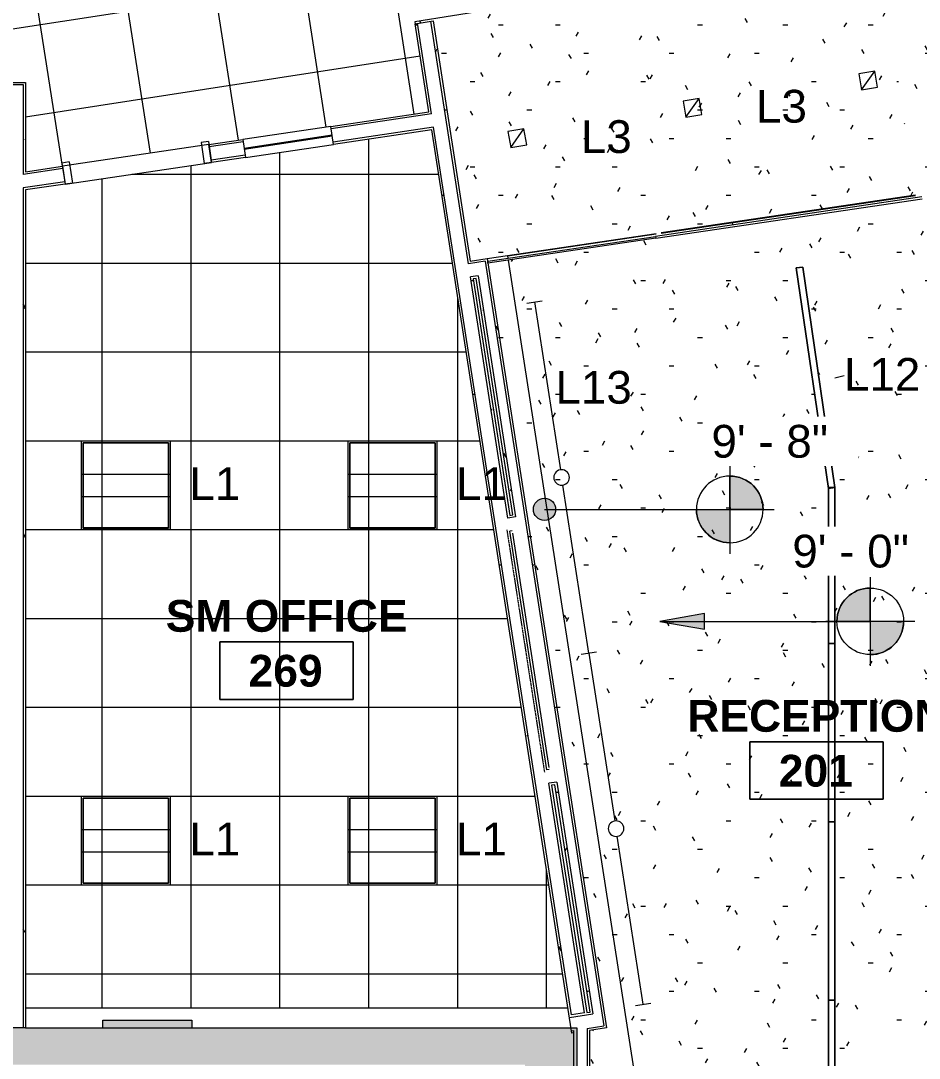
# Model space of a CAD drawing. Header units: inches. Extents: x -24 to 3083, y 122 to 13691.
# Drawn here: x 1537.6 to 1780.2, y 12991.9 to 13272.1 of the extents above; entities that cross this region are included whole.
import ezdxf

# ---------------------------------------------------------------- set-up
doc = ezdxf.new("R2010")
doc.units = ezdxf.units.IN
doc.header["$MEASUREMENT"] = 0
doc.linetypes.add('X2$0$Overhead 1_16_', pattern=[0.10156249999999999, 0.06249999999999999, -0.03906249999999999])
for name, color, linetype, lineweight in [('X2$0$A-AREA-IDEN', 2, 'Continuous', 9), ('X2$0$A-CLNG', 13, 'Continuous', 13), ('X2$0$A-CLNG-PATT', 13, 'Continuous', 13), ('X2$0$A-DETL-GENF', 92, 'Continuous', 9), ('X2$0$A-DOOR', 31, 'Continuous', 13), ('X2$0$A-DOOR-FRAM', 31, 'Continuous', 20), ('X2$0$A-FLOR-OVHD', 1, 'X2$0$Overhead 1_16_', 9), ('X2$0$A-GLAZ', 151, 'Continuous', 13), ('X2$0$A-WALL', 113, 'Continuous', 13), ('X2$0$A-WALL-PATT', 111, 'Continuous', 13), ('X2$0$E-LITE-EQPM', 33, 'Continuous', 9), ('X2$0$E-LITE-EQPM-IDEN', 33, 'Continuous', 9), ('X2$0$G-ANNO-DIMS', 111, 'Continuous', 9), ('X2$0$I-WALL', 2, 'Continuous', 9)]:
    doc.layers.add(name, color=color, linetype=linetype, lineweight=lineweight)
doc.styles.add('X2$0$Arial_3', font='arial.ttf', dxfattribs={"height": 8.85179640718562})
doc.styles.add('X2$0$Swis721 Lt BT_B', font='', dxfattribs={"height": 8.583975346687202})
doc.styles.get('X2$0$Swis721 Lt BT_B').set_extended_font_data('Swis721 Lt BT', bold=True)
pattern_1 = [(0, (0, 0), (30.72, 7.68), [1.267, -21.773, 1.267, -21.773, -122.88]), (0, (0, 0), (30.72, 7.68), [-46.08, 1.267, -44.813, 1.267, -21.773, -53.76]), (0, (0, 0), (30.72, 7.68), [-115.2, 1.267, -14.093, 1.267, -37.133]), (120, (11.52, 3.84), (-22.01107510106448, 22.76430040425796), [1.267, -21.773, 1.267, -21.773, -122.88]), (120, (11.52, 3.84), (-22.01107510106448, 22.76430040425796), [-46.07999999999999, 1.267, -44.813, 1.267, -21.773, -53.75999999999999]), (120, (11.52, 3.84), (-22.01107510106448, 22.76430040425796), [-115.2, 1.267, -14.093, 1.267, -37.133]), (240, (15.36, 19.2), (-8.708924898935503, -30.44430040425795), [1.267, -21.773, 1.267, -21.773, -122.88]), (240, (15.36, 19.2), (-8.708924898935503, -30.44430040425795), [-46.08, 1.267, -44.813, 1.267, -21.773, -53.76]), (240, (15.36, 19.2), (-8.708924898935503, -30.44430040425795), [-115.2, 1.267, -14.093, 1.267, -37.133])]

# ---------------------------------------------------------------- blocks, each defined once
blk = doc.blocks.new('X2$0$Single Flush - OTJ_SOLIDFLUSH_ALUM-4900816-FIRST FLOOR')
at = {"layer": 'X2$0$A-DOOR-FRAM'}
for p, q in [((-20.00000000000034, -3.312499999999999), (-20.00000000000034, 2.4375)), ((-20.00000000000034, 2.437499999999999), (-18.00000000000034, 2.437499999999999)), ((-18.00000000000034, -3.312499999999999), (-18.00000000000034, 2.4375)), ((18.00000399999976, -3.312499999999999), (18.00000399999976, 2.4375)), ((18.00000399999976, 2.437499999999999), (20.00000399999975, 2.437499999999999)), ((20.00000399999975, -3.312499999999999), (20.00000399999975, 2.4375)), ((-20.00000000000034, -3.312499999999999), (-18.00000000000034, -3.312499999999999)), ((18.00000399999976, -3.312499999999999), (20.00000399999975, -3.312499999999999))]:
    blk.add_line(p, q, dxfattribs=at)
blk = doc.blocks.new('X2$0$Frameless opening with glazing - 24_ x 96_-4900874-FIRST FLOOR')
at = {"layer": 'X2$0$A-GLAZ', "lineweight": 30}
blk.add_line((-13.5000000000001, 0.06250000000124077), (10.49999999999988, 0.06250000000124077), dxfattribs=at)
blk = doc.blocks.new('X2$0$L-Ceiling Light - Linear Box - 2_x2_-4960925-FIRST FLOOR')
at = {"layer": 'X2$0$E-LITE-EQPM'}
for p, q in [((-12, -11.99999999999904), (-12, 12.00000000000094)), ((-12, 12.00000000000094), (12, 12.00000000000094)), ((-12, -11.99999999999965), (-12, 12.00000000000037)), ((-12, 12.00000000000037), (11.99999999999999, 12.00000000000037)), ((-11.50000000000008, -11.49999999999979), (-11.50000000000008, 11.50000000000021)), ((-11.50000000000008, 11.50000000000021), (11.49999999999991, 11.50000000000021)), ((11.49999999999985, 11.50000000000037), (-11.50000000000013, 11.50000000000037)), ((-11.50000000000012, 11.50000000000037), (-11.50000000000013, -11.49999999999964)), ((11.49999999999991, 11.50000000000021), (11.49999999999991, -11.49999999999979)), ((11.49999999999985, -11.49999999999964), (11.49999999999985, 11.50000000000037)), ((12, 12.00000000000094), (12, -11.99999999999903)), ((11.99999999999999, 12.00000000000037), (11.99999999999999, -11.99999999999965)), ((-12.00000000000001, 3.00000000000094), (11.99999999999999, 3.00000000000094)), ((-12.00000000000001, -2.99999999999906), (11.99999999999999, -2.99999999999906)), ((12, -11.99999999999904), (-12, -11.99999999999904)), ((11.99999999999999, -11.99999999999965), (-12, -11.99999999999965)), ((11.49999999999991, -11.49999999999979), (-11.50000000000008, -11.49999999999979)), ((-11.50000000000013, -11.49999999999964), (11.49999999999985, -11.49999999999964))]:
    blk.add_line(p, q, dxfattribs=at)
blk = doc.blocks.new('X2$0$L-Recessed Square Downlight - 4_-4552743-FIRST FLOOR')
at = {"layer": 'X2$0$E-LITE-EQPM'}
for p, q in [((-2.187499999999749, -2.18750000000022), (-2.187499999999749, 2.187499999999678)), ((-2.187499999999749, 2.187499999999678), (2.187500000000309, 2.187499999999678)), ((-2.187499999999749, 2.187499999999678), (2.187500000000309, -2.18750000000022)), ((2.187500000000309, 2.187499999999678), (2.187500000000309, -2.18750000000022)), ((2.187500000000309, -2.18750000000022), (-2.187499999999748, -2.18750000000022))]:
    blk.add_line(p, q, dxfattribs=at)
blk = doc.blocks.new('X2$0$Lighting-Recessed-Axis-Sculpt - SCR-B4-300-80-35-F-4 2-5312982-FIRST FLOOR')
at = {"layer": 'X2$0$A-DETL-GENF'}
for p, q in [((21.08500000000024, 0.8749999999996664), (-21.08499999999975, 0.8749999999996664)), ((-21.08499999999975, 0.8749999999996664), (-21.08499999999975, -0.8750000000003298)), ((-21.08499999999975, 0.8749999999996664), (21.08500000000024, 0.8749999999996664)), ((-21.08499999999975, -0.8750000000003298), (-21.08499999999975, 0.8749999999996664)), ((21.08500000000024, -0.8750000000003298), (21.08500000000024, 0.8749999999996664)), ((21.08500000000024, 0.8749999999996664), (21.08500000000024, -0.8750000000003298)), ((-21.08499999999975, -0.8750000000003298), (21.08500000000024, -0.8750000000003298)), ((21.08500000000024, -0.8750000000003298), (-21.08499999999975, -0.8750000000003298))]:
    blk.add_line(p, q, dxfattribs=at)
blk = doc.blocks.new('X2$0$Lighting-Recessed-Axis-Sculpt - SCR-B4-300-80-35-F-4-V5-FIRST FLOOR')
at = {"layer": 'X2$0$A-DETL-GENF'}
for p, q in [((24.08500000000024, 0.874999999999668), (-24.08499999999975, 0.874999999999668)), ((-24.08499999999975, 0.874999999999668), (-24.08499999999975, -0.8750000000003315)), ((-24.08499999999975, 0.874999999999668), (24.08500000000024, 0.874999999999668)), ((-24.08499999999975, -0.8750000000003315), (-24.08499999999975, 0.874999999999668)), ((24.08500000000024, -0.8750000000003315), (24.08500000000024, 0.874999999999668)), ((24.08500000000024, 0.874999999999668), (24.08500000000024, -0.8750000000003315)), ((-24.08499999999975, -0.8750000000003315), (24.08500000000024, -0.8750000000003315)), ((24.08500000000024, -0.8750000000003315), (-24.08499999999975, -0.8750000000003315))]:
    blk.add_line(p, q, dxfattribs=at)
blk = doc.blocks.new('X2$0$Lighting-Recessed-Axis-Sculpt - SCR-B4-300-80-35-F-4 2 2-5313175-FIRST FLOOR')
at = {"layer": 'X2$0$A-DETL-GENF'}
for p, q in [((30.08500000000024, 0.8749999999996664), (-30.08499999999975, 0.8749999999996664)), ((-30.08499999999975, 0.8749999999996664), (-30.08499999999975, -0.8750000000003298)), ((-30.08499999999975, 0.8749999999996664), (30.08500000000024, 0.8749999999996664)), ((-30.08499999999975, -0.8750000000003298), (-30.08499999999975, 0.8749999999996664)), ((30.08500000000024, -0.8750000000003298), (30.08500000000024, 0.8749999999996664)), ((30.08500000000024, 0.8749999999996664), (30.08500000000024, -0.8750000000003298)), ((-30.08499999999975, -0.8750000000003298), (30.08500000000024, -0.8750000000003298)), ((30.08500000000024, -0.8750000000003298), (-30.08499999999975, -0.8750000000003298))]:
    blk.add_line(p, q, dxfattribs=at)
blk = doc.blocks.new('X2$0$Strip Lighting Fixtures - 8_ COVE LIGHT-5330250-FIRST FLOOR')
at = {"layer": 'X2$0$A-DETL-GENF'}
for p, q in [((0, 2.093749999999723), (0, -2.093750000000286)), ((96.00000000000007, 2.093749999999755), (96.00000000000007, -2.09375000000056)), ((0, -2.104982854689297e-13), (45.90625, -2.104982854689297e-13)), ((96.00000000000007, -1.891820033961266e-13), (50.09374999999999, -1.891820033961266e-13))]:
    blk.add_line(p, q, dxfattribs=at)
blk.add_circle((47.99999999999999, -2.611244553918368e-13), 2.09375, dxfattribs=at)
blk = doc.blocks.new('X2$0$Room Tag - Room Name and Number-3379422-FIRST FLOOR')
at = {"layer": 'X2$0$A-AREA-IDEN'}
for p, q in [((-0.1880646717928032, -0.1635729993857746), (-0.1880646717928032, -0.001823739990654245)), ((-0.1880646717928032, -0.001823739990654244), (0.1869353282071967, -0.001823739990654244)), ((0.1869353282071967, -0.001823739990655456), (-0.1880646717928029, -0.001823739990654244)), ((-0.1880646717928029, -0.001823739990654251), (-0.1880646717928032, -0.1635729993857734)), ((0.1869353282071967, -0.001823739990654244), (0.1869353282071967, -0.1635729993857746)), ((0.1869353282071964, -0.1635729993857746), (0.1869353282071967, -0.001823739990655458)), ((0.1869353282071967, -0.1635729993857746), (-0.1880646717928032, -0.1635729993857746)), ((-0.1880646717928032, -0.1635729993857734), (0.1869353282071964, -0.1635729993857746))]:
    blk.add_line(p, q, dxfattribs=at)
blk = doc.blocks.new('X2$0$Spot Elevations - Spot Elevation - Target Filled-49714-FIRST FLOOR')
at = {"layer": 'X2$0$G-ANNO-DIMS'}
h = blk.add_hatch(color=256, dxfattribs=at)
edge = h.paths.add_edge_path(flags=0)
edge.add_line((1.249000902703301e-16, 0), (-0.09374999999999985, 0))
edge.add_arc((4.891920202254595e-16, -2.60208521396521e-16), 0.09375000000000024, 90.00000000000063, 180.0000000000003, ccw=False)
edge.add_line((1.249000902703301e-16, 0.09375000000000007), (1.249000902703301e-16, 0))
h = blk.add_hatch(color=256, dxfattribs=at)
edge = h.paths.add_edge_path(flags=0)
edge.add_line((1.249000902703301e-16, 0), (0.09375000000000029, 0))
edge.add_arc((2.289834988289385e-16, 6.245004513516504e-17), 0.09374999999999996, 269.99999999999955, 359.99999999999966, ccw=False)
edge.add_line((1.249000902703301e-16, -0.09375), (1.249000902703301e-16, 0))
for p, q in [((-2.706168622523819e-16, 0.1243846875261664), (-2.706168622523819e-16, -0.125)), ((1.249000902703301e-16, 0), (1.249000902703301e-16, 0.09375000000000007)), ((0.1250000000000001, 7.067913962433002e-16), (-0.1249999999999998, 7.067913962433002e-16)), ((-0.09374999999999985, 0), (1.249000902703301e-16, 0)), ((1.249000902703301e-16, 0), (1.249000902703301e-16, -0.09375)), ((0.09375000000000029, 0), (1.249000902703301e-16, 0))]:
    blk.add_line(p, q, dxfattribs=at)
blk.add_circle((1.249000902703301e-16, 0), 0.09375000000000006, dxfattribs=at)
for centre, radius, start, end in [((4.891920202254595e-16, -2.60208521396521e-16), 0.09375000000000024, 90.0000000000002, 179.9999999999999), ((2.289834988289385e-16, 6.245004513516504e-17), 0.09374999999999996, 269.9999999999992, 359.9999999999993)]:
    blk.add_arc(centre, radius, start, end, dxfattribs=at)
blk = doc.blocks.new('X2')
at = {"layer": 'X2$0$A-CLNG-PATT'}
h = blk.add_hatch(dxfattribs=at)
h.set_pattern_fill('FP2_75', color=256, style=0, pattern_type=2)
h.set_pattern_definition([(8.816, (26623.168, 13323.519), (3.678283097751899, -23.71645490904559), []), (278.816, (26623.168, 13323.519), (-23.71645490904559, -3.678283097751898), [])])
h.paths.add_polyline_path([(26480.49472931332, 13231.34562212591), (26589.37664213085, 13247.47766195044), (26585.60738466532, 13271.78206923586), (26763.60355800329, 13300.9885708786), (26773.93272931331, 13300.9885708786), (26773.93272931331, 13368.11514031464), (26476.93222931332, 13324.11128540496), (26476.93222931332, 13255.48063648422), (26480.49472931332, 13255.48063648422), (26480.49472931332, 13232.1995192055)], flags=0)
h = blk.add_hatch(dxfattribs=at)
h.set_pattern_fill('FP2_30', color=256, style=0, pattern_type=2)
h.set_pattern_definition(pattern_1)
h.paths.add_polyline_path([(26600.55695896152, 13207.19636014671), (26605.12732354274, 13207.90515672902), (26605.137611512, 13207.83881926135), (26650.74825042821, 13214.5963689987), (26645.50875359886, 13249.95993387862), (26646.86890584942, 13250.16145523057), (26652.14510124584, 13214.80332266347), (26720.7343023972, 13224.96531445396), (26715.49476940052, 13260.32912344242), (26716.85492165108, 13260.53064479436), (26722.1311170475, 13225.17226276026), (26763.60355800329, 13231.31670820439), (26763.60355800329, 13300.83561283063), (26672.44528829623, 13286.030866429), (26587.08335158468, 13271.98068814778), (26587.15199589997, 13271.55801984682), (26590.49500430812, 13272.07647146971), (26600.44703499678, 13207.90515672902)], flags=0)
h = blk.add_hatch(dxfattribs=at)
h.set_pattern_fill('FP2_6', color=256, style=0, pattern_type=2)
h.set_pattern_definition([(0, (26543.538, 13134.647), (0, -24), []), (270, (26543.538, 13134.647), (-24, -1.469576158976824e-15), [])])
h.paths.add_polyline_path([(26480.49472931332, 13005.40216451284), (26626.91900493277, 13005.40216451284), (26590.12376915744, 13242.66014027317), (26480.49472931332, 13226.41740545222), (26480.49472931332, 13030.43270592318)], flags=0)
h = blk.add_hatch(dxfattribs=at)
h.set_pattern_fill('FP2_82', color=256, style=0, pattern_type=2)
h.set_pattern_definition(pattern_1)
h.paths.add_polyline_path([(26652.39537687929, 12656.13956830657), (26664.34432281747, 12657.90993463049), (26644.72855800332, 12731.11696554612), (26644.72855800332, 12989.16966313752), (26610.87070499983, 13207.48721153552), (26605.31968962609, 13206.66476822278), (26637.35355800338, 13000.10838648462), (26632.72855800332, 12999.39111674935), (26632.75060561607, 12729.45485276408), (26651.93586795052, 12657.85447897528)], flags=0)
h.paths.add_polyline_path([(26750.97855800329, 12670.74573899893), (26762.97855800329, 12672.52366953749), (26762.97855800329, 13000.10838648464), (26758.3535580033, 13000.10838648464), (26758.3535580033, 13229.33840055786), (26750.97855800329, 13228.24571408104), (26750.97855800329, 12671.98444743589)], flags=0)
h.paths.add_polyline_path([(26605.2430612131, 13207.15887301018), (26610.79407658685, 13207.98131632294), (26610.69631618579, 13208.61168148779), (26650.75558020949, 13214.54689722611), (26650.74825042821, 13214.5963689987), (26605.137611512, 13207.83881926135), (26605.2379614545, 13207.1917565718)], flags=0)
h.paths.add_polyline_path([(26652.11573246004, 13214.74841857805), (26720.74159601114, 13224.9160867899), (26720.7343023972, 13224.96531445396), (26652.10840338167, 13214.79788560649)], flags=0)
h.paths.add_polyline_path([(26722.1017482617, 13225.11760814185), (26750.97855800329, 13229.39602163315), (26750.97855800329, 13228.75117220142), (26758.3535580033, 13229.84385867824), (26758.35343169383, 13230.53886359378), (26722.09445535067, 13225.16683106175)], flags=0)
h = blk.add_hatch(dxfattribs=at)
h.set_pattern_fill('FP2_1', color=256, style=0, pattern_type=2)
h.set_pattern_definition(pattern_1)
h.paths.add_polyline_path([(26664.34432281747, 12657.90993463049), (26750.97855800329, 12670.74573899893), (26750.97855800329, 13228.24571408104), (26610.87070499983, 13207.48721153552), (26644.72855800332, 12989.16966313752), (26644.72855800332, 12731.11696554612), (26664.21639257123, 12658.38737680916)], flags=0)
h.paths.add_polyline_path([(26704.59816440711, 12676.81496065478), (26697.27811504923, 12718.34477858598), (26698.13983168866, 12718.49666483656), (26697.26483168877, 12718.49666483656), (26697.26483168877, 13145.865085039), (26688.56187301067, 13205.33800265323), (26690.29343152107, 13205.59138995571), (26699.00561094397, 13146.05546105808), (26699.01483168877, 13146.02666483655), (26699.01483168877, 12718.57318881653), (26706.32159768621, 12677.118733156)], flags=0)
h.paths.add_polyline_path([(26610.79407658685, 13207.98131632294), (26750.97855800329, 13228.75117220142), (26750.97855800329, 13229.39602163315), (26722.1017482617, 13225.11760814185), (26722.1311170475, 13224.91938587055), (26720.77096479694, 13224.7178645186), (26720.74159601114, 13224.9160867899), (26652.11573246004, 13214.74841857805), (26652.14510124584, 13214.55019630675), (26650.78494899528, 13214.34867495481), (26650.75558020949, 13214.54689722611), (26610.69631618579, 13208.61168148779)], flags=0)
at = {"layer": 'X2$0$A-WALL-PATT', "lineweight": 9}
h = blk.add_hatch(dxfattribs=at)
h.set_pattern_fill('FP2_1', color=256, style=0, pattern_type=2)
h.set_pattern_definition(pattern_1)
h.paths.add_polyline_path([(26627.21867219573, 13003.46989130652), (26627.83628903102, 13003.56567462846), (26590.64624882771, 13243.36937397044), (26590.02798364122, 13243.27777125737), (26627.2038176059, 13003.56567462846)], flags=0)
h.paths.add_polyline_path([(26589.47242764707, 13246.86003096621), (26590.09069283356, 13246.95163367921), (26586.29520982811, 13271.42514488057), (26585.67759299282, 13271.3293615601), (26589.45822140843, 13246.95163367921)], flags=0)
h = blk.add_hatch(dxfattribs=at)
h.set_pattern_fill('FP2_1', color=256, style=0, pattern_type=2)
h.set_pattern_definition(pattern_1)
h.paths.add_polyline_path([(26631.41846667572, 13004.12121789567), (26632.03608351103, 13004.2170012176), (26622.38778900472, 13066.23379735561), (26621.79985630769, 13066.14261760858), (26631.38281566013, 13004.35109786831)], flags=0)
h.paths.add_polyline_path([(26621.24431304045, 13069.7247952533), (26621.86192987576, 13069.82057857523), (26611.86215106592, 13134.29977618), (26611.24453423063, 13134.20399285807), (26621.13367512869, 13070.43819541053)], flags=0)
h.paths.add_polyline_path([(26610.68899096341, 13137.78617050278), (26611.30660779871, 13137.88195382472), (26601.20828555068, 13202.99656566671), (26600.59066871538, 13202.90078234477), (26610.55755662588, 13138.63366731072)], flags=0)
h.paths.add_polyline_path([(26600.03512544816, 13206.48295998948), (26600.65274228346, 13206.57874331142), (26590.49500430812, 13272.07647146971), (26589.87738747283, 13271.98068814778), (26599.99620782202, 13206.73390327071)], flags=0)
h = blk.add_hatch(dxfattribs=at)
h.set_pattern_fill('FP2_1', color=256, style=0, pattern_type=2)
h.set_pattern_definition(pattern_1)
h.paths.add_polyline_path([(26480.49472931332, 13000.10838648461), (26480.49472931332, 13227.0492281027), (26479.86972931332, 13226.95662755382), (26479.86972931332, 13000.10838648461)], flags=0)
h.paths.add_polyline_path([(26479.86972931332, 13230.62119892657), (26480.49472931332, 13230.71379947545), (26480.49472931332, 13254.85563648422), (26479.86972931332, 13254.85563648422), (26479.86972931332, 13231.34562212591)], flags=0)
h = blk.add_hatch(dxfattribs=at)
h.set_pattern_fill('FP2_1', color=256, style=0, pattern_type=2)
h.set_pattern_definition(pattern_1)
h.paths.add_polyline_path([(26615.81489881184, 13134.91278944038), (26616.43251564713, 13135.00857276246), (26605.22310686467, 13207.28753989373), (26604.60549002937, 13207.1917565718), (26615.80004422201, 13135.00857276231)], flags=0)
h = blk.add_hatch(dxfattribs=at)
h.set_pattern_fill('FP2_1', color=256, style=0, pattern_type=2)
h.set_pattern_definition(pattern_1)
h.paths.add_polyline_path([(26612.07548804622, 13138.63366731072), (26612.69310488151, 13138.72945063265), (26602.78634927734, 13202.60882880405), (26602.16873244204, 13202.51304548212), (26612.06063345639, 13138.72945063265)], flags=0)
h = blk.add_hatch(dxfattribs=at)
h.set_pattern_fill('FP2_1', color=256, style=0, pattern_type=2)
h.set_pattern_definition(pattern_1)
h.paths.add_polyline_path([(26625.71889429971, 13071.0512086709), (26626.33651113508, 13071.14699199285), (26616.52829896909, 13134.39095592701), (26615.91068213374, 13134.29517260508), (26622.87013196542, 13089.42020592318)], flags=0)
h = blk.add_hatch(dxfattribs=at)
h.set_pattern_fill('FP2_1', color=256, style=0, pattern_type=2)
h.set_pattern_definition(pattern_1)
h.paths.add_polyline_path([(26636.64015784608, 13000.63021999797), (26637.25777468145, 13000.72600331992), (26626.43229445701, 13070.52937515755), (26625.81467762167, 13070.43359183561), (26636.62530325625, 13000.72600331991)], flags=0)
h = blk.add_hatch(dxfattribs=at)
h.set_pattern_fill('FP2_1', color=256, style=0, pattern_type=2)
h.set_pattern_definition(pattern_1)
h.paths.add_polyline_path([(26632.90074708043, 13004.35109786831), (26633.51836391572, 13004.44688119024), (26623.99553686963, 13065.85066406788), (26623.37792003433, 13065.75488074594), (26632.88589249063, 13004.44688119024)], flags=0)
h = blk.add_hatch(dxfattribs=at)
h.set_pattern_fill('FP2_1', color=256, style=0, pattern_type=2)
h.set_pattern_definition(pattern_1)
h.paths.add_polyline_path([(26627.31445551766, 13002.85227447122), (26633.61414723769, 13003.82926435495), (26633.51836391572, 13004.44688119024), (26627.21867219573, 13003.46989130652)], flags=0)
for points in [[(26520.31747931332, 13000.10838648461), (26525.35355800332, 13000.10838648461), (26525.35355800332, 13002.1083864846), (26501.35355800332, 13002.1083864846), (26501.35355800332, 13000.10838648461), (26512.06797931333, 13000.10838648461)], [(26354.35355800332, 12990.10838648461), (26615.35355800332, 12990.10838648461), (26615.35355800332, 13000.10838648462), (26354.35355800332, 13000.10838648461)], [(26628.47855800332, 12984.10838648461), (26628.47855800332, 12986.13474723218), (26629.35355800331, 12986.13474723218), (26629.35355800331, 13000.10838648462), (26615.35355800332, 13000.10838648462), (26615.35355800332, 12984.10838648461), (26627.85355800332, 12984.10838648461)]]:
    blk.add_hatch(color=7, dxfattribs=at).paths.add_polyline_path(points, flags=0)
at = {"layer": 'X2$0$G-ANNO-DIMS'}
h = blk.add_hatch(color=256, dxfattribs=at)
edge = h.paths.add_edge_path(flags=0)
edge.add_arc((26620.59874516351, 13140.12656654426), 3, 0, 360)
blk.add_hatch(color=256, dxfattribs=at).paths.add_polyline_path([(26651.75954397077, 13109.88176751324), (26663.75954397077, 13107.76584374474), (26663.75954397077, 13111.99769128175)], flags=0)
at = {"layer": 'X2$0$A-CLNG'}
for p, q in [((26763.60355800327, 13300.98857087859), (26585.60738466529, 13271.78206923585)), ((26585.60738466529, 13271.78206923585), (26585.67759299303, 13271.32936155862)), ((26587.15199589995, 13271.55801984681), (26587.05379400209, 13272.16268505672)), ((26720.73430239718, 13224.96531445395), (26652.10840338164, 13214.79788560648)), ((26652.11573246002, 13214.74841857804), (26720.74159601112, 13224.91608678989)), ((26650.74825042818, 13214.59636899869), (26605.13761151198, 13207.83881926134)), ((26610.69631618576, 13208.61168148778), (26650.75558020946, 13214.5468972261)), ((26610.79407658682, 13207.98131632293), (26610.69631618576, 13208.61168148778)), ((26644.72855800329, 12989.16966313751), (26610.87070499981, 13207.48721153551)), ((26626.91900493275, 13005.40216451283), (26480.49472931329, 13005.40216451283))]:
    blk.add_line(p, q, dxfattribs=at)
at = {"layer": 'X2$0$A-FLOR-OVHD'}
blk.add_line((26610.42197820464, 13134.61402718175), (26620.58458866175, 13069.08488095698), dxfattribs=at)
at = {"layer": 'X2$0$A-WALL'}
for p, q in [((26590.09069283354, 13246.9516336792), (26586.29520982809, 13271.42514488055)), ((26600.03512544814, 13206.48295998947), (26589.8773874728, 13271.98068814777)), ((26471.61972931329, 13254.8556364842), (26479.86972931329, 13254.8556364842)), ((26479.86972931329, 13254.8556364842), (26479.86972931329, 13230.62119892656)), ((26590.09069283354, 13246.9516336792), (26562.96266680219, 13242.93232151821)), ((26590.64624882768, 13243.36937397043), (26563.49395036641, 13239.34646558491)), ((26627.83628903099, 13003.56567462844), (26590.64624882768, 13243.36937397043)), ((26539.22182751965, 13239.41485792059), (26530.0905412984, 13238.06195853484)), ((26539.75311108387, 13235.82900198729), (26530.62182486262, 13234.47610260154)), ((26490.5224758275, 13232.19951920548), (26479.86972931329, 13230.62119892656)), ((26491.05375939172, 13228.61366327218), (26479.86972931329, 13226.9566275538)), ((26479.86972931329, 13226.9566275538), (26479.86972931329, 13000.1083864846)), ((26604.60549002935, 13207.19175657178), (26600.03512544814, 13206.48295998947)), ((26604.60549002935, 13207.19175657178), (26636.64015784606, 13000.63021999796)), ((26602.69056595538, 13203.22644563934), (26600.59066871535, 13202.90078234476)), ((26602.69056595538, 13203.22644563934), (26612.78888820342, 13138.11183379734)), ((26610.68899096339, 13137.78617050276), (26600.59066871535, 13202.90078234476)), ((26612.78888820342, 13138.11183379735), (26610.6889909634, 13137.78617050276)), ((26611.8621510659, 13134.29977617999), (26611.24453423061, 13134.20399285806)), ((26621.24431304043, 13069.72479525329), (26611.2445342306, 13134.20399285805)), ((26621.86192987573, 13069.82057857522), (26621.24431304044, 13069.72479525329)), ((26623.89975354768, 13066.46828090316), (26621.79985630765, 13066.14261760858)), ((26631.4184666757, 13004.12121789565), (26621.79985630764, 13066.14261760858)), ((26623.89975354768, 13066.46828090316), (26633.61414723767, 13003.82926435494)), ((26631.4184666757, 13004.12121789565), (26627.83628903099, 13003.56567462844)), ((26627.31445551764, 13002.85227447121), (26633.61414723767, 13003.82926435494)), ((26480.49472931329, 13000.1083864846), (26475.61972931329, 13000.1083864846)), ((26627.86999878484, 12999.2700968265), (26628.47855800329, 12999.36447544477)), ((26628.47855800329, 12998.73200401965), (26628.47855800329, 12999.36447544478)), ((26632.10355800329, 12999.92665983187), (26636.64015784606, 13000.63021999796)), ((26632.10355800329, 12999.92665983187), (26632.10355800329, 12986.13474723216))]:
    blk.add_line(p, q, dxfattribs=at)
at = {"layer": 'X2$0$A-WALL', "color": 8, "lineweight": 20}
for p, q in [((26480.49472931329, 13000.1083864846), (26629.35355800329, 13000.1083864846)), ((26629.35355800329, 13000.1083864846), (26629.35355800329, 12986.13474723216))]:
    blk.add_line(p, q, dxfattribs=at)
at = {"layer": 'X2$0$E-LITE-EQPM-IDEN'}
blk.add_line((26699.00561094395, 13175.69673185565), (26701.48771136139, 13176.25125808481), dxfattribs=at)
at = {"layer": 'X2$0$G-ANNO-DIMS'}
for p, q in [((26620.59874516351, 13140.12656654426), (26668.74607237094, 13140.12656654426)), ((26668.74607237094, 13140.12656654426), (26670.61856769331, 13140.12656654426)), ((26663.75954397077, 13111.99769128175), (26651.75954397077, 13109.88176751324)), ((26663.75954397077, 13107.76584374474), (26663.75954397077, 13111.99769128175)), ((26651.75954397077, 13109.88176751324), (26663.75954397077, 13107.76584374474)), ((26651.75954397077, 13109.88176751324), (26708.5481717562, 13109.88176751324))]:
    blk.add_line(p, q, dxfattribs=at)
blk.add_circle((26620.59874516351, 13140.12656654426), 3, dxfattribs=at)
at = {"layer": 'X2$0$I-WALL', "lineweight": 13}
for p, q in [((26585.6775929928, 13271.32936155862), (26590.4950043081, 13272.0764714697)), ((26589.37664213081, 13247.47766195047), (26585.6775929928, 13271.32936155862)), ((26590.4950043081, 13272.0764714697), (26600.5569589615, 13207.1963601467)), ((26471.61972931329, 13255.4806364842), (26480.49472931329, 13255.4806364842)), ((26480.49472931329, 13255.4806364842), (26480.49472931329, 13231.34562212592)), ((26562.87106618767, 13243.55057254119), (26589.37664213081, 13247.47766195047)), ((26563.58555098094, 13238.72821456192), (26562.87106618767, 13243.55057254119)), ((26590.12376915743, 13242.66014027316), (26563.58555098094, 13238.72821456192)), ((26627.96578210678, 12998.65247999121), (26590.12376915742, 13242.66014027316)), ((26529.99894068388, 13238.68020955782), (26539.13022690513, 13240.03310894358)), ((26539.13022690513, 13240.03310894358), (26539.8447116984, 13235.21075096431)), ((26530.71342547714, 13233.85785157856), (26529.99894068388, 13238.68020955782)), ((26539.8447116984, 13235.21075096431), (26530.71342547714, 13233.85785157856)), ((26480.49472931329, 13231.34562212592), (26490.43087521298, 13232.81777022847)), ((26490.43087521298, 13232.81777022847), (26491.14536000625, 13227.9954122492)), ((26491.14536000625, 13227.9954122492), (26480.49472931329, 13226.41740545221)), ((26480.49472931329, 13226.41740545221), (26480.49472931329, 13000.1083864846)), ((26605.24306121307, 13207.15887301018), (26650.60176901623, 13213.8792589929)), ((26650.67504950784, 13213.38465817451), (26605.31968962606, 13206.66476822276)), ((26650.60176901623, 13213.8792589929), (26650.67504950784, 13213.38465817451)), ((26600.5569589615, 13207.1963601467), (26605.12732354271, 13207.90515672901)), ((26605.12732354271, 13207.90515672901), (26637.35355800329, 13000.1083864846)), ((26605.31968962606, 13206.66476822276), (26605.24306121307, 13207.15887301018)), ((26602.16873244202, 13202.51304548211), (26601.30406887258, 13202.3789488314)), ((26601.30406887259, 13202.3789488314), (26611.21082447676, 13138.49957065999)), ((26612.07548804619, 13138.63366731071), (26602.16873244202, 13202.51304548211)), ((26611.21082447675, 13138.49957065999), (26612.07548804619, 13138.6336673107)), ((26611.95793438783, 13133.68215934469), (26621.7661465538, 13070.43819541052)), ((26623.37792003431, 13065.75488074593), (26622.51325646487, 13065.62078409522)), ((26622.51325646487, 13065.62078409522), (26632.036083511, 13004.21700121759)), ((26632.90074708044, 13004.3510978683), (26623.37792003431, 13065.75488074593)), ((26632.036083511, 13004.21700121759), (26632.90074708044, 13004.3510978683)), ((26628.47855800329, 12998.73200401965), (26627.96578210678, 12998.65247999121)), ((26628.47855800329, 12986.13474723216), (26628.47855800329, 12998.73200401965)), ((26637.35355800329, 13000.1083864846), (26632.72855800329, 12999.39111674934)), ((26632.72855800329, 12999.39111674934), (26632.72855800329, 12986.13474723216))]:
    blk.add_line(p, q, dxfattribs=at)
at = {"layer": 'X2$0$I-WALL'}
for p, q in [((26562.87106618767, 13243.55057254119), (26539.13022690513, 13240.03310894358)), ((26529.99894068388, 13238.68020955783), (26490.43087521298, 13232.81777022847)), ((26539.8447116984, 13235.21075096431), (26563.58555098094, 13238.72821456192)), ((26491.14536000625, 13227.9954122492), (26530.71342547715, 13233.85785157856)), ((26722.44253788684, 13224.52325040026), (26650.60176901623, 13213.8792589929)), ((26650.67504950784, 13213.38465817451), (26722.51581837846, 13224.02864958187))]:
    blk.add_line(p, q, dxfattribs=at)
at = {"layer": 'X2$0$I-WALL', "color": 8, "lineweight": 20}
for p, q in [((26501.35355800329, 13000.10838648459), (26501.35355800329, 13002.10838648459)), ((26501.35355800329, 13002.10838648459), (26525.35355800329, 13002.10838648459)), ((26525.35355800329, 13002.10838648459), (26525.35355800329, 13000.10838648459))]:
    blk.add_line(p, q, dxfattribs=at)
at = {"layer": 'X2$0$A-AREA-IDEN', "xscale": 95.99999999999994, "yscale": 95.99999999999994, "zscale": 95.99999999999994}
for p in [(26550.9535149015, 13104.51204805543), (26694.11553036776, 13077.5059571499)]:
    blk.add_blockref('X2$0$Room Tag - Room Name and Number-3379422-FIRST FLOOR', p, dxfattribs=at)
at = {"layer": 'X2$0$A-DOOR', "rotation": 188.4276827346348}
blk.add_blockref('X2$0$Single Flush - OTJ_SOLIDFLUSH_ALUM-4900816-FIRST FLOOR', (26510.57215034506, 13233.33781090351), dxfattribs=at)
at = {"layer": 'X2$0$A-GLAZ', "rotation": 188.4276827346348}
blk.add_blockref('X2$0$Frameless opening with glazing - 24_ x 96_-4900874-FIRST FLOOR', (26549.87408648787, 13239.1608202779), dxfattribs=at)
at = {"layer": 'X2$0$E-LITE-EQPM', "extrusion": (0, 0, -1)}
for name, p, rotation in [('X2$0$L-Recessed Square Downlight - 4_-4552743-FIRST FLOOR', (-26707.97477634481, 13255.95525809813), 170.158065435646), ('X2$0$L-Recessed Square Downlight - 4_-4552743-FIRST FLOOR', (-26660.54126204781, 13248.60259045735), 170.158065435646), ('X2$0$L-Recessed Square Downlight - 4_-4552743-FIRST FLOOR', (-26613.24767522166, 13240.39791830561), 170.158065435646), ('X2$0$Strip Lighting Fixtures - 8_ COVE LIGHT-5330250-FIRST FLOOR', (-26617.84455390392, 13196.18372094856), 261.1844917142258), ('X2$0$Strip Lighting Fixtures - 8_ COVE LIGHT-5330250-FIRST FLOOR', (-26632.55687215286, 13101.3177750473), 261.1844917142258)]:
    blk.add_blockref(name, p, dxfattribs=dict(at, rotation=rotation))
at = {"layer": 'X2$0$E-LITE-EQPM'}
for name, p, rotation in [('X2$0$Lighting-Recessed-Axis-Sculpt - SCR-B4-300-80-35-F-4 2 2-5313175-FIRST FLOOR', (26693.78374197729, 13175.69673185565), 98.32527765629993), ('X2$0$Lighting-Recessed-Axis-Sculpt - SCR-B4-300-80-35-F-4 2-5312982-FIRST FLOOR', (26698.13983168875, 13124.94166483654), 89.99999999999999), ('X2$0$Lighting-Recessed-Axis-Sculpt - SCR-B4-300-80-35-F-4-V5-FIRST FLOOR', (26698.13983168875, 13079.77166483654), 89.99999999999999), ('X2$0$Lighting-Recessed-Axis-Sculpt - SCR-B4-300-80-35-F-4-V5-FIRST FLOOR', (26698.13983168875, 13031.60166483654), 89.99999999999999), ('X2$0$Lighting-Recessed-Axis-Sculpt - SCR-B4-300-80-35-F-4-V5-FIRST FLOOR', (26698.13983168875, 12983.43166483654), 89.99999999999999)]:
    blk.add_blockref(name, p, dxfattribs=dict(at, rotation=rotation))
for p in [(26507.53772387932, 13146.6466314685), (26579.53772387932, 13146.6466314685), (26507.53772387932, 13050.6466314685), (26579.53772387932, 13050.6466314685)]:
    blk.add_blockref('X2$0$L-Ceiling Light - Linear Box - 2_x2_-4960925-FIRST FLOOR', p, dxfattribs=at)
at = {"layer": 'X2$0$G-ANNO-DIMS', "extrusion": (0, 0, -1), "xscale": 95.99999999999994, "yscale": 95.99999999999994, "zscale": 95.99999999999994}
blk.add_blockref('X2$0$Spot Elevations - Spot Elevation - Target Filled-49714-FIRST FLOOR', (-26670.61856769329, 13140.12656654425), dxfattribs=at)
at = {"layer": 'X2$0$G-ANNO-DIMS', "xscale": 95.99999999999994, "yscale": 95.99999999999994, "zscale": 95.99999999999994}
blk.add_blockref('X2$0$Spot Elevations - Spot Elevation - Target Filled-49714-FIRST FLOOR', (26708.54817175618, 13109.88176751324), dxfattribs=at)
at = {"layer": 'X2$0$A-AREA-IDEN', "char_height": 8.583975346687202, "attachment_point": 2, "line_spacing_factor": 0.9985383491037771, "style": 'X2$0$Swis721 Lt BT_B'}
for s, insert, width in [('SM OFFICE', (26550.96422256785, 13115.65027725227), 73.87199999999991), ('269', (26550.67819097902, 13100.8234777649), 23.00399999999998), ('RECEPTION', (26694.12623803411, 13088.64418634674), 77.75999999999992), ('201', (26693.84020644527, 13073.81738685938), 23.00399999999998)]:
    blk.add_mtext(s, dxfattribs=dict(at, insert=insert, width=width))
at = {"layer": 'X2$0$E-LITE-EQPM-IDEN', "char_height": 8.85179640718562, "attachment_point": 2, "line_spacing_factor": 0.9385317878468563, "style": 'X2$0$Arial_3'}
for s, insert, width in [('L3', (26684.57345173011, 13253.45284081726), 16.41599999999998), ('L3', (26637.27986490397, 13245.24816866552), 16.41599999999998), ('L12', (26711.74771136139, 13181.01843910739), 24.62399999999997), ('L13', (26633.85986490397, 13177.52171608517), 24.62399999999997), ('L1', (26531.56991356162, 13151.49688182841), 16.41599999999998), ('L1', (26603.56991356162, 13151.49688182841), 16.41599999999998), ('L1', (26531.56991356163, 13055.49688182841), 16.41599999999998), ('L1', (26603.56991356163, 13055.49688182841), 16.41599999999998)]:
    blk.add_mtext(s, dxfattribs=dict(at, insert=insert, width=width))
at = {"layer": 'X2$0$G-ANNO-DIMS', "char_height": 8.85179640718563, "width": 37.476, "attachment_point": 1, "line_spacing_factor": 0.9385317878468562, "style": 'X2$0$Arial_3', "bg_fill": 3, "box_fill_scale": 1.25, "bg_fill_color": 0, "bg_fill_transparency": 0}
for s, insert in [('9\' - 8"', (26665.65748777112, 13162.94680000244)), ('9\' - 0"', (26687.49331481209, 13133.27865387952))]:
    blk.add_mtext(s, dxfattribs=dict(at, insert=insert))

msp = doc.modelspace()

# ---------------------------------------------------------------- block references
at = {"color": 253, "lineweight": 5}
msp.add_blockref('X2', (-24941.60159030255, 0), dxfattribs=at)

doc.saveas('drawing.dxf')
